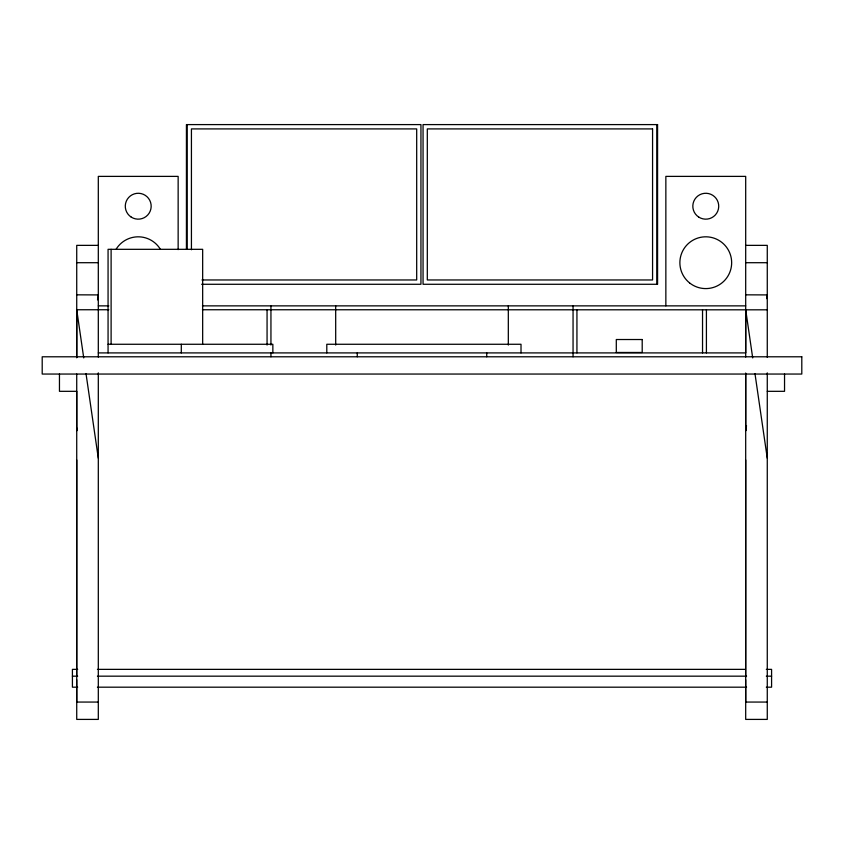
<?xml version="1.0" encoding="UTF-8"?>
<svg xmlns="http://www.w3.org/2000/svg" width="844" height="844" viewBox="0 0 844 844"><rect width="100%" height="100%" fill="white"/><g stroke="black" fill="none" stroke-linecap="round" stroke-linejoin="round"><path stroke-width="1.27" d="M76.73 391.732L76.73 430.883L77.142 428.277M76.73 357.793L76.73 309.505M745.695 373.459L745.695 430.883L746.518 425.682M745.695 352.57L745.695 309.505M97.524 299.873L98.305 294.915L76.73 294.83M766.679 298.628L767.27 294.915L745.695 294.83M98.305 245.361L76.73 245.361L76.73 357.339M745.695 245.361L767.27 245.361L767.27 357.381M76.73 262.706L98.305 262.706M745.695 262.706L767.27 262.706M201.969 279.965L416.693 279.965L416.693 128.91L191.43 128.91L191.43 249.75M201.621 284.28L420.945 284.28L420.945 124.595L186.429 124.595L186.429 248.938M98.305 305.866L108.844 305.866M202.412 305.866L745.695 305.866M108.855 309.748L76.73 309.748L83.735 357.93M202.412 309.748L767.27 309.822M108.064 344.268L272.855 344.268L272.855 352.908M98.305 352.908L745.695 352.908M76.73 391.321L59.46 391.321L59.46 374.05M767.27 391.321L784.54 391.321L784.54 374.05M76.73 459.948L76.688 675.749M745.695 459.948L745.653 677.057M77.68 669.366L72.415 669.366L72.415 687.185L77.68 687.185M97.429 669.366L745.252 669.366M766.32 669.366L771.585 669.366L771.585 687.185L766.32 687.185M72.415 676.171L77.68 676.171M97.429 676.171L746.571 676.171M766.32 676.171L771.585 676.171M97.429 687.185L746.571 687.185M98.305 702.06L76.73 702.06L76.688 679.694M767.27 702.06L745.695 702.06L745.653 679.694M745.695 309.748L752.7 357.93M754.969 373.565L767.27 458.208M86.004 373.565L98.305 458.208M767.27 372.858L767.27 719.404L745.695 719.404L745.695 373.069M745.695 357.044L745.695 176.385L665.853 176.385L665.853 305.866M706.417 309.748L706.417 352.908M702.535 309.748L702.535 352.908M656.822 124.595L656.822 284.28M576.937 309.748L576.937 352.908M573.055 305.866L573.055 356.79M521.012 352.908L521.012 344.268L326.797 344.268L326.797 352.908M508.32 305.866L508.32 345.059M486.735 352.908L486.735 356.79M357.265 352.908L357.265 356.79M335.68 305.866L335.701 345.059M270.945 305.866L270.945 345.059M270.945 352.908L270.945 356.79M267.063 309.748L267.063 345.059M202.665 344.268L202.665 249.318L108.064 249.318L108.064 352.908M187.178 124.595L187.178 248.938M181.302 344.268L181.302 352.908M178.147 249.624L178.147 176.385L98.305 176.385L98.305 357.096M111.113 249.318L111.113 344.268M98.305 372.858L98.305 719.404L76.73 719.404L76.73 374.05M116.103 249.254A25.9 25.9 0 0 1 160.371 249.275M657.571 124.595L423.055 124.595L423.055 284.28L657.571 284.28L657.571 124.595M652.57 128.91L427.307 128.91L427.307 279.965L652.57 279.965L652.57 128.91M642.2 339.52L616.299 339.52L616.299 352.476L642.2 352.476L642.2 339.52M801.8 356.79L42.2 356.79L42.2 374.05L801.8 374.05L801.8 356.79M689.548 282.888A25.9 25.9 0 0 0 731.358 266.662A25.9 25.9 0 0 0 696.405 238.557A25.9 25.9 0 0 0 689.548 282.888M698.769 217.108A12.945 12.945 0 0 0 718.708 206.833A12.945 12.945 0 0 0 699.834 194.711A12.945 12.945 0 0 0 698.769 217.108M131.231 217.108A12.945 12.945 0 0 0 151.16 206.833A12.945 12.945 0 0 0 132.297 194.711A12.945 12.945 0 0 0 131.231 217.108"/></g></svg>
